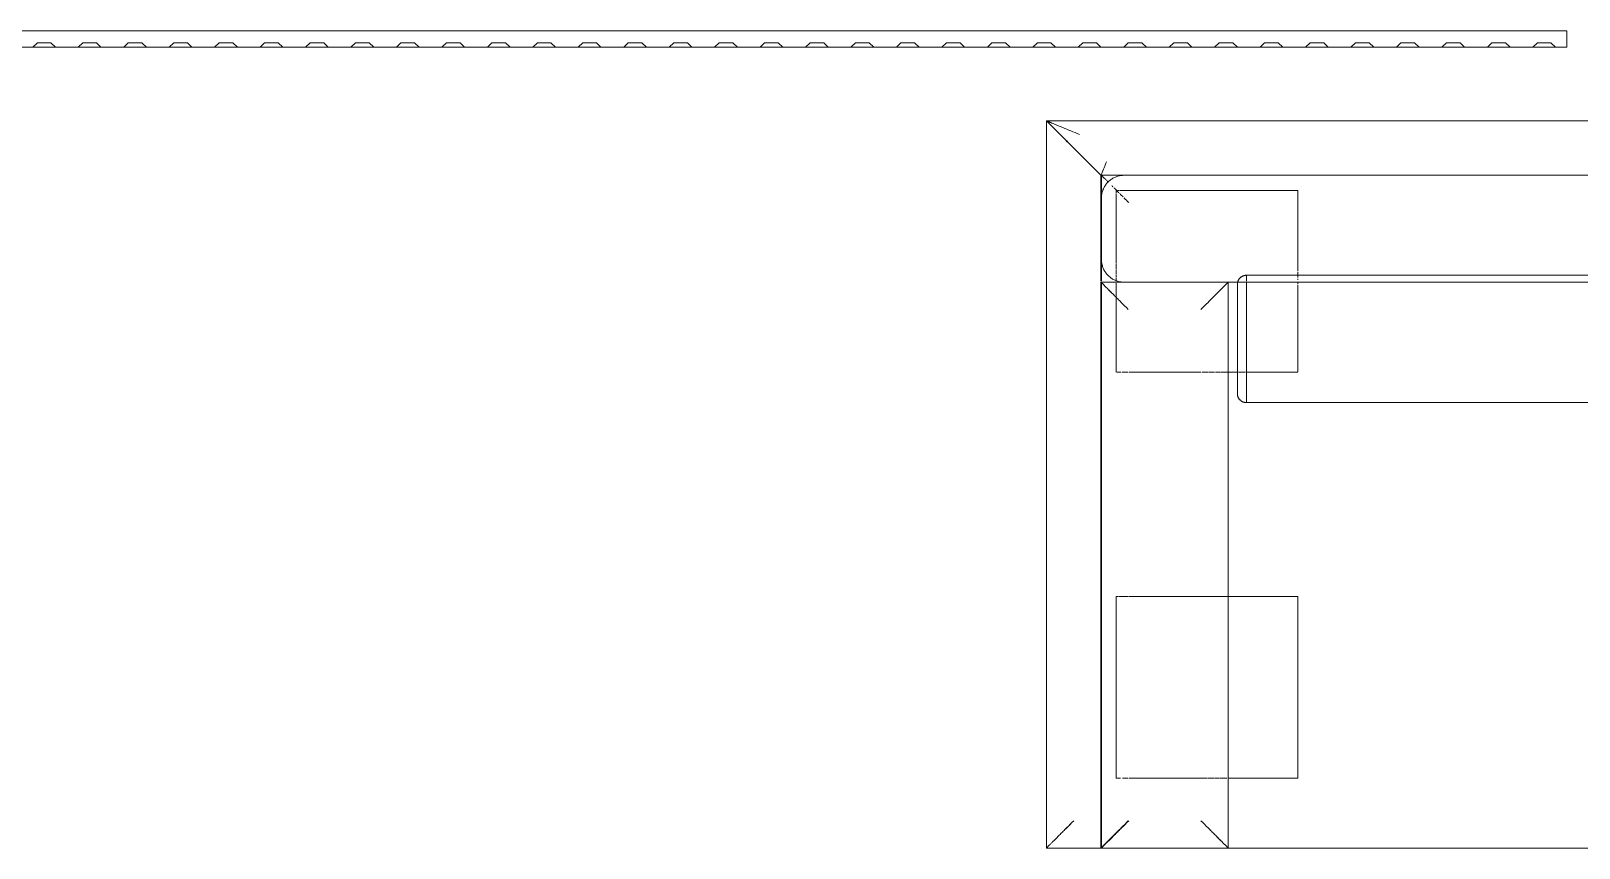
# Model space of a CAD drawing. Header units: millimetres. Extents: x -3724 to 231642, y -8553 to 29017.
# Drawn here: x 10059 to 11762, y 25950 to 26849 of the extents above; entities that cross this region are included whole.
import ezdxf

# ---------------------------------------------------------------- set-up
doc = ezdxf.new("R2010")
doc.units = ezdxf.units.MM
doc.layers.add('I-FURN-1', color=9, linetype='Continuous', lineweight=9, true_color=0x808080)
doc.layers.add('M-EQPM-1', color=7, linetype='Continuous', lineweight=9, true_color=0xb2b2b2)

# ---------------------------------------------------------------- blocks, each defined once
blk = doc.blocks.new('Диван базовый _4 подушки_ - 1_55д-26563120-План расстановки мебели и оборудования 1 этажа в осях 1-12')
at = {"layer": 'I-FURN-1'}
for p, q in [((1645, 400), (-853, 400)), ((-853, 400), (-793, 340)), ((-793, 340), (-853, 400)), ((-853, 400), (-853, -400)), ((-853, -400), (-853, 400)), ((-853, 400), (-793, 340)), ((1645, 400), (-853, 400)), ((-853, 400), (-853, -400)), ((-793, 340), (-767.5, 340)), ((-793, 223.6), (-793, 340)), ((-793, 340), (-793, 223.6)), ((-792.5, 340), (-792.5, 315)), ((-767.5, 340), (-792.5, 340)), ((-25, 340), (-767.5, 340)), ((-767.5, 340), (-25, 340)), ((-25, 340), (-767.5, 340)), ((-792.5, 315), (-792.5, 247.5)), ((-792.5, 315), (-792.5, 247.5)), ((-776.3, 322.6), (-776.3, 320.3)), ((-776.3, 320.3), (-776.3, 322.6)), ((-776.3, 319.6), (-776.3, 317.8)), ((-776.3, 317.8), (-776.3, 319.6)), ((-776.3, 317.8), (-776.3, 316.5)), ((-776.3, 316.5), (-776.3, 317.8)), ((-776.3, 316.2), (-776.3, 246.3)), ((-776.3, 246.3), (-776.3, 316.2)), ((-772.9, 323.3), (-775, 323.3)), ((-775, 323.3), (-772.9, 323.3)), ((-767.7, 323.3), (-772.4, 323.3)), ((-772.4, 323.3), (-767.7, 323.3)), ((-576.3, 323.3), (-767.5, 323.3)), ((-767.5, 323.3), (-576.3, 323.3)), ((-576.3, 234.6), (-576.3, 323.3)), ((-576.3, 323.3), (-576.3, 234.6)), ((-792.5, 247.5), (-792.5, 223.6)), ((-776.3, 246), (-776.3, 242.9)), ((-776.3, 242.9), (-776.3, 246)), ((-776.3, 242.2), (-776.3, 237.3)), ((-776.3, 237.3), (-776.3, 242.2)), ((-767.5, 222.5), (-793, 222.5)), ((-793, 222.5), (-793, -400)), ((-793, -400), (-793, 222.5)), ((-793, 222.5), (-793, -400)), ((-792.5, 222), (-792.5, -399.5)), ((-776.3, 236.5), (-776.3, 234.3)), ((-776.3, 234.3), (-776.3, 236.5)), ((-776.3, 233.7), (-776.3, 231.8)), ((-776.3, 231.8), (-776.3, 233.7)), ((-776.3, 230.9), (-776.3, 228.4)), ((-776.3, 228.4), (-776.3, 230.9)), ((-776.3, 227.6), (-776.3, 225.2)), ((-776.3, 225.2), (-776.3, 227.6)), ((-776.3, 225.2), (-776.3, 223.6)), ((-776.3, 223.6), (-776.3, 225.2)), ((-776.3, 221.5), (-776.3, 218.7)), ((-776.3, 218.7), (-776.3, 221.5)), ((-767.5, 222.5), (-25, 222.5)), ((-653, 222.5), (-767.5, 222.5)), ((-653, -400), (-653, 222.5)), ((-642.7, 222.4), (-642.6, 222.8)), ((-633, 230), (-633, 228.9)), ((-633, 228.9), (-633, 230)), ((-25, 230), (-633, 230)), ((-633, 230), (-633, 227.6)), ((-633, 227.6), (-633, 230)), ((-633, 228.2), (-633, 225.2)), ((-633, 225.2), (-633, 228.2)), ((-633, 227.1), (-633, 225.5)), ((-633, 225.5), (-633, 227.1)), ((-633, 224.7), (-633, 223.9)), ((-633, 223.9), (-633, 224.7)), ((-633, 223.1), (-633, 219.6)), ((-633, 189.6), (-633, 223.1)), ((-633, 223), (-633, 218.8)), ((-633, 189.8), (-633, 223)), ((-576.3, 230.9), (-576.3, 233.6)), ((-576.3, 233.6), (-576.3, 230.9)), ((-576.3, 227.7), (-576.3, 229.8)), ((-576.3, 229.8), (-576.3, 227.7)), ((-576.3, 225.1), (-576.3, 226.3)), ((-576.3, 226.3), (-576.3, 225.1)), ((-576.3, 220.6), (-576.3, 222.5)), ((-576.3, 222.5), (-576.3, 220.6)), ((-776.3, 218.5), (-776.3, 214)), ((-776.3, 214), (-776.3, 218.5)), ((-776.3, 213.7), (-776.3, 207.6)), ((-776.3, 207.6), (-776.3, 213.7)), ((-776.3, 207.5), (-776.3, 123.3)), ((-776.3, 123.3), (-776.3, 207.5)), ((-643, 218.5), (-643, 160)), ((-643, 160), (-643, 218.5)), ((-633, 219.6), (-633, 186.8)), ((-633, 218.8), (-633, 209.5)), ((-633, 209.5), (-633, 187)), ((-576.3, 161.9), (-576.3, 219.6)), ((-576.3, 219.6), (-576.3, 161.9)), ((-633, 184), (-633, 189.8)), ((-633, 183.9), (-633, 189.6)), ((-633, 186.9), (-633, 186.9)), ((-633, 186.3), (-633, 176.5)), ((-633, 186.1), (-633, 173.7)), ((-633, 160), (-633, 186)), ((-633, 186), (-633, 160)), ((-633, 160), (-633, 184)), ((-633, 160), (-633, 183.9)), ((-633, 176.5), (-633, 173.5)), ((-633, 173.3), (-633, 171.1)), ((-633, 173.1), (-633, 160)), ((-633, 171.1), (-633, 160)), ((-643, 160), (-643, 113.1)), ((-643, 113.1), (-643, 160)), ((-633, 160), (-633, 134)), ((-633, 134), (-633, 160)), ((-633, 160), (-633, 148.9)), ((-633, 136.1), (-633, 160)), ((-633, 160), (-633, 143.6)), ((-633, 136), (-633, 160)), ((-576.3, 123.7), (-576.3, 161.7)), ((-576.3, 161.7), (-576.3, 123.7)), ((-633, 148.9), (-633, 133.9)), ((-633, 143.5), (-633, 133.7)), ((-775.4, 123.3), (-770.8, 123.3)), ((-770.8, 123.3), (-775.4, 123.3)), ((-769.7, 123.3), (-763.6, 123.3)), ((-763.6, 123.3), (-769.7, 123.3)), ((-762.5, 123.3), (-746.5, 123.3)), ((-746.5, 123.3), (-762.5, 123.3)), ((-746.2, 123.3), (-683, 123.3)), ((-683, 123.3), (-746.2, 123.3)), ((-682.1, 123.3), (-675.2, 123.3)), ((-675.2, 123.3), (-682.1, 123.3)), ((-674.3, 123.3), (-668, 123.3)), ((-668, 123.3), (-674.3, 123.3)), ((-667.1, 123.3), (-661.8, 123.3)), ((-661.8, 123.3), (-667.1, 123.3)), ((-661.1, 123.3), (-657, 123.3)), ((-657, 123.3), (-661.1, 123.3)), ((-656.6, 123.3), (-654, 123.3)), ((-654, 123.3), (-656.6, 123.3)), ((-653, 123.3), (-643, 123.3)), ((-643, 123.3), (-653, 123.3)), ((-641.8, 123.3), (-640.4, 123.3)), ((-640.4, 123.3), (-641.8, 123.3)), ((-640.4, 123.3), (-633.9, 123.3)), ((-633.9, 123.3), (-640.4, 123.3)), ((-633, 130.4), (-633, 136.1)), ((-633, 130.2), (-633, 136)), ((-633, 133.2), (-633, 112.8)), ((-633, 133.1), (-633, 133.1)), ((-633, 133), (-633, 112.9)), ((-633, 96.6), (-633, 130.4)), ((-633, 96.7), (-633, 130.2)), ((-633, 123.3), (-576.3, 123.3)), ((-576.3, 123.3), (-633, 123.3)), ((-643, 113.1), (-643, 111.7)), ((-643, 111.7), (-643, 113.1)), ((-643, 111.7), (-643, 101.5)), ((-643, 101.5), (-643, 111.7)), ((-633, 112), (-633, 101.2)), ((-633, 111.9), (-633, 100.4)), ((-633, 101.2), (-633, 92.6)), ((-633, 100.4), (-633, 91.3)), ((-633, 94.8), (-633, 96.7)), ((-633, 95.3), (-633, 96.6)), ((-633, 90), (-633, 95.3)), ((-633, 90), (-633, 94.8)), ((-633, 92.4), (-633, 90)), ((-633, 91.1), (-633, 90)), ((-633, 90), (-20, 90)), ((-773.9, -123.3), (-776.3, -123.3)), ((-776.3, -123.3), (-776.3, -323.3)), ((-776.3, -323.3), (-776.3, -123.3)), ((-776.3, -123.3), (-773.9, -123.3)), ((-770.8, -123.3), (-772.9, -123.3)), ((-772.9, -123.3), (-770.8, -123.3)), ((-766.9, -123.3), (-770.3, -123.3)), ((-770.3, -123.3), (-766.9, -123.3)), ((-763, -123.3), (-766.4, -123.3)), ((-766.4, -123.3), (-763, -123.3)), ((-654, -123.3), (-762.5, -123.3)), ((-762.5, -123.3), (-654, -123.3)), ((-576.3, -123.3), (-653, -123.3)), ((-653, -123.3), (-576.3, -123.3)), ((-576.3, -323.3), (-576.3, -123.3)), ((-576.3, -123.3), (-576.3, -323.3)), ((-776.3, -323.3), (-771.4, -323.3)), ((-771.4, -323.3), (-776.3, -323.3)), ((-769.5, -323.3), (-763.6, -323.3)), ((-763.6, -323.3), (-769.5, -323.3)), ((-762.5, -323.3), (-676, -323.3)), ((-676, -323.3), (-762.5, -323.3)), ((-675.2, -323.3), (-668.8, -323.3)), ((-668.8, -323.3), (-675.2, -323.3)), ((-668, -323.3), (-662.5, -323.3)), ((-662.5, -323.3), (-668, -323.3)), ((-661.8, -323.3), (-657.6, -323.3)), ((-657.6, -323.3), (-661.8, -323.3)), ((-657, -323.3), (-654.4, -323.3)), ((-654.4, -323.3), (-657, -323.3)), ((-653.1, -323.3), (-576.3, -323.3)), ((-576.3, -323.3), (-653.1, -323.3)), ((-853, -400), (-793, -400)), ((-793, -400), (-853, -400)), ((-853, -400), (-793, -400)), ((-793, -400), (-653, -400)), ((-792.5, -400), (-653, -400)), ((-792.5, -400), (-653, -400)), ((-653, -400), (0, -400)), ((-653, -400), (813.4, -400))]:
    blk.add_line(p, q, dxfattribs=at)
at = {"layer": 'I-FURN-1', "flags": 128}
for points in [[(-767.5, 340), (-768.5, 340), (-769.5, 339.9), (-770.5, 339.8), (-771.5, 339.7), (-772.5, 339.5), (-773.4, 339.3), (-774.4, 339), (-775.4, 338.7), (-776.3, 338.4), (-777.2, 338), (-778.1, 337.6), (-779, 337.2), (-779.9, 336.7), (-780.8, 336.2), (-781.6, 335.6), (-782.4, 335.1), (-783.2, 334.4), (-784, 333.8), (-784.7, 333.1), (-785.4, 332.4), (-786.1, 331.7), (-786.8, 330.9), (-787.4, 330.1), (-788, 329.3), (-788.5, 328.5), (-789.1, 327.7), (-789.5, 326.8), (-790, 325.9), (-790.4, 325), (-790.8, 324.1), (-791.1, 323.1), (-791.5, 322.2), (-791.7, 321.2), (-791.9, 320.2), (-792.1, 319.2), (-792.3, 318.3), (-792.4, 317.3), (-792.5, 316.3), (-792.5, 315.3), (-792.5, 315)], [(-792.5, 247.5), (-792.5, 246.5), (-792.4, 245.5), (-792.3, 244.5), (-792.2, 243.5), (-792, 242.5), (-791.8, 241.5), (-791.5, 240.6), (-791.2, 239.6), (-790.9, 238.7), (-790.5, 237.7), (-790.1, 236.8), (-789.7, 235.9), (-789.2, 235.1), (-788.7, 234.2), (-788.1, 233.4), (-787.6, 232.6), (-786.9, 231.8), (-786.3, 231), (-785.6, 230.3), (-784.9, 229.6), (-784.2, 228.9), (-783.4, 228.2), (-782.6, 227.6), (-781.8, 227), (-781, 226.4), (-780.2, 225.9), (-779.3, 225.4), (-778.4, 225), (-777.5, 224.6), (-776.6, 224.2), (-775.6, 223.8), (-774.7, 223.5), (-773.7, 223.3), (-772.7, 223), (-771.7, 222.8), (-770.8, 222.7), (-769.8, 222.6), (-768.8, 222.5), (-767.8, 222.5), (-767.5, 222.5)], [(-643, 220), (-643, 220.4), (-643, 220.8), (-642.9, 221.2), (-642.9, 221.6), (-642.8, 222), (-642.7, 222.4)], [(-642.6, 222.8), (-642.5, 223.1), (-642.4, 223.5), (-642.2, 223.9), (-642, 224.3), (-641.9, 224.6), (-641.7, 225), (-641.5, 225.3), (-641.3, 225.6), (-641, 226), (-640.8, 226.3), (-640.5, 226.6), (-640.2, 226.9), (-640, 227.2), (-639.7, 227.4), (-639.4, 227.7), (-639.1, 228), (-638.7, 228.2), (-638.4, 228.4), (-638.1, 228.6), (-637.7, 228.8), (-637.4, 229), (-637, 229.2), (-636.6, 229.3), (-636.2, 229.5), (-635.9, 229.6), (-635.5, 229.7), (-635.1, 229.8), (-634.7, 229.9), (-634.3, 229.9), (-633.9, 230), (-633.5, 230), (-633.1, 230), (-633, 230)], [(-643, 215.9), (-643, 216.7), (-643, 217.5), (-643, 218.1), (-643, 218.7), (-643, 219.1), (-643, 219.5), (-643, 219.8), (-643, 219.9), (-643, 220), (-643, 220)], [(-643, 220), (-643, 220), (-643, 219.8), (-643, 219.6), (-643, 219.2), (-643, 218.8), (-643, 218.3), (-643, 217.7), (-643, 217), (-643, 216.2), (-643, 215.3), (-643, 214.3), (-643, 213.2), (-643, 212.1), (-643, 210.8), (-643, 209.5), (-643, 208.1), (-643, 206.7), (-643, 205.1), (-643, 203.5), (-643, 201.8), (-643, 200), (-643, 198.2), (-643, 196.3), (-643, 194.4), (-643, 192.4), (-643, 190.4), (-643, 188.3), (-643, 186.1), (-643, 184), (-643, 181.7), (-643, 179.5), (-643, 177.2), (-643, 174.9), (-643, 172.6), (-643, 170.2), (-643, 167.8), (-643, 165.4), (-643, 163), (-643, 160.6), (-643, 160)], [(-643, 212.9), (-643, 214), (-643, 215), (-643, 215.9)], [(-643, 207.7), (-643, 209.2), (-643, 210.5), (-643, 211.7)], [(-643, 196.5), (-643, 197.7), (-643, 199.6), (-643, 201.3), (-643, 203), (-643, 204.7), (-643, 206.2)], [(-643, 186), (-643, 187.7), (-643, 189.8), (-643, 191.9), (-643, 193.9), (-643, 195.8)], [(-643, 173), (-643, 174.3), (-643, 176.6), (-643, 178.9), (-643, 181.1), (-643, 183.4), (-643, 185.6)], [(-643, 160), (-643, 162.4), (-643, 164.8), (-643, 167.2), (-643, 169.6), (-643, 171.9)], [(-643, 147.4), (-643, 149.8), (-643, 152.2), (-643, 154.6), (-643, 157), (-643, 159.4), (-643, 160)], [(-643, 160), (-643, 157.6), (-643, 155.2), (-643, 152.8), (-643, 150.4), (-643, 148.1), (-643, 145.7), (-643, 143.4), (-643, 141.1), (-643, 138.9), (-643, 136.6), (-643, 134.4), (-643, 132.3), (-643, 130.2), (-643, 128.1), (-643, 126.1), (-643, 124.2), (-643, 122.3), (-643, 120.4), (-643, 118.7), (-643, 117), (-643, 115.3), (-643, 113.8), (-643, 112.3), (-643, 110.8), (-643, 109.5), (-643, 108.3), (-643, 107.1), (-643, 106), (-643, 105), (-643, 104.1), (-643, 103.3), (-643, 102.5), (-643, 101.9), (-643, 101.3), (-643, 100.9), (-643, 100.5), (-643, 100.2), (-643, 100.1), (-643, 100), (-643, 100)], [(-643, 134), (-643, 136), (-643, 138.3), (-643, 140.5), (-643, 142.8), (-643, 145.1), (-643, 147)], [(-643, 123.7), (-643, 125.6), (-643, 127.6), (-643, 129.6), (-643, 131.7), (-643, 133.9)], [(-643, 113.3), (-643, 114.9), (-643, 116.5), (-643, 118.2), (-643, 120), (-643, 121.8), (-643, 123.5)], [(-643, 104.7), (-643, 105.7), (-643, 106.8), (-643, 107.9), (-643, 109.2), (-643, 110.5), (-643, 111.9), (-643, 112.1)], [(-643, 100), (-643, 100), (-643, 100.2), (-643, 100.4), (-643, 100.8), (-643, 101.2), (-643, 101.7), (-643, 102.3), (-643, 103), (-643, 103.8), (-643, 104.7)], [(-633, 90), (-633.4, 90), (-633.8, 90), (-634.2, 90.1), (-634.6, 90.1), (-635, 90.2), (-635.4, 90.3), (-635.8, 90.4), (-636.1, 90.5), (-636.5, 90.6), (-636.9, 90.8), (-637.3, 91), (-637.6, 91.1), (-638, 91.3), (-638.3, 91.5), (-638.6, 91.7), (-639, 92), (-639.3, 92.2), (-639.6, 92.5), (-639.9, 92.8), (-640.2, 93), (-640.4, 93.3), (-640.7, 93.6), (-641, 93.9), (-641.2, 94.3), (-641.4, 94.6), (-641.6, 94.9), (-641.8, 95.3), (-642, 95.6), (-642.2, 96), (-642.3, 96.4), (-642.5, 96.8), (-642.6, 97.1), (-642.7, 97.5), (-642.8, 97.9), (-642.9, 98.3), (-642.9, 98.7), (-643, 99.1), (-643, 99.5), (-643, 99.9), (-643, 100)]]:
    blk.add_lwpolyline(points, dxfattribs=at)
at = {"layer": 'I-FURN-1'}
for points, knots in [([(-853, 400), (-853, 400), (-852.8, 399.9), (-851.9, 399.5), (-850.6, 399), (-849.3, 398.5), (-847.8, 397.8), (-846, 397.1), (-844, 396.3), (-841.9, 395.4), (-838.9, 394.2), (-833.6, 392), (-826.2, 388.9), (-820, 386.3), (-816.8, 385)], [0, 0, 0, 0, 0.083333, 0.166667, 0.25, 0.291667, 0.333333, 0.416667, 0.458333, 0.5, 0.583333, 0.666667, 0.833333, 1, 1, 1, 1]), ([(-853, 400), (-853, 400), (-852.8, 399.9), (-851.9, 399.5), (-850.6, 399), (-849.3, 398.5), (-847.8, 397.8), (-846, 397.1), (-844, 396.3), (-841.9, 395.4), (-838.9, 394.2), (-833.6, 392), (-826.2, 388.9), (-820, 386.4), (-816.8, 385)], [0, 0, 0, 0, 0.083333, 0.166667, 0.25, 0.291667, 0.333333, 0.416667, 0.458333, 0.5, 0.583333, 0.666667, 0.833333, 1, 1, 1, 1]), ([(-852, 399), (-851.6, 398.6), (-850.8, 397.8), (-849.1, 396.1), (-847.2, 394.2), (-845.6, 392.6), (-843.8, 390.8), (-841.3, 388.3), (-838.6, 385.6), (-836.3, 383.3), (-833.9, 380.9), (-829.5, 376.5), (-825.7, 372.6), (-823, 370)], [0.1666667, 0.1666667, 0.1666667, 0.1666667, 0.25, 0.3333333, 0.4166667, 0.4583333, 0.5, 0.5833333, 0.6666667, 0.7083333, 0.75, 0.8333333, 1, 1, 1, 1]), ([(-852, 399), (-851.6, 398.6), (-850.8, 397.8), (-849.1, 396.1), (-847.2, 394.2), (-845.6, 392.6), (-843.8, 390.8), (-841.3, 388.3), (-838.6, 385.6), (-836.3, 383.3), (-833.9, 380.9), (-829.5, 376.5), (-825.6, 372.7), (-823, 370)], [0.1666667, 0.1666667, 0.1666667, 0.1666667, 0.25, 0.3333333, 0.4166667, 0.4583333, 0.5, 0.5833333, 0.6666667, 0.7083333, 0.75, 0.8333333, 1, 1, 1, 1]), ([(-793, 340), (-793, 340), (-792.9, 340.3), (-792.2, 341.9), (-791.4, 343.9), (-790.6, 345.8), (-789.7, 348), (-788.4, 351.1), (-787.3, 353.7), (-786.8, 355)], [0, 0, 0, 0, 0.166667, 0.333333, 0.5, 0.583333, 0.666667, 0.833333, 1, 1, 1, 1]), ([(-786.8, 355), (-787.3, 353.7), (-788.4, 351.1), (-789.7, 348), (-790.6, 345.8), (-791.4, 343.9), (-792.2, 341.9), (-792.9, 340.3), (-793, 340), (-793, 340)], [-1, -1, -1, -1, -0.833333, -0.666667, -0.583333, -0.5, -0.333333, -0.166667, 0, 0, 0, 0]), ([(-784.9, 332.4), (-784.9, 332.5), (-785.4, 332.9), (-786.7, 334.2), (-788.6, 336.1), (-790.3, 337.8), (-792, 339.5), (-792.5, 340), (-792.5, 340)], [-0.4632467, -0.4632467, -0.4632467, -0.4632467, -0.4583333, -0.4166667, -0.3333333, -0.25, -0.1666667, 0, 0, 0, 0]), ([(-792.5, 340), (-792.5, 340), (-792, 339.5), (-790.3, 337.8), (-788.6, 336.1), (-786.7, 334.2), (-785.4, 332.9), (-785, 332.4), (-784.9, 332.4)], [0, 0, 0, 0, 0.1666667, 0.25, 0.3333333, 0.4166667, 0.4583333, 0.4632467, 0.4632467, 0.4632467, 0.4632467]), ([(-779.8, 327.3), (-780.1, 327.6), (-780.6, 328.1), (-781, 328.5), (-781.1, 328.6)], [-0.60855883, -0.60855883, -0.60855883, -0.60855883, -0.58333333, -0.57474315, -0.57474315, -0.57474315, -0.57474315]), ([(-781.1, 328.6), (-781, 328.5), (-780.6, 328.1), (-780.1, 327.6), (-779.8, 327.3)], [0.57474315, 0.57474315, 0.57474315, 0.57474315, 0.58333333, 0.60855883, 0.60855883, 0.60855883, 0.60855883]), ([(-773.2, 320.8), (-773.5, 321), (-774.8, 322.3), (-776.2, 323.6), (-777.2, 324.7)], [-0.76667773, -0.76667773, -0.76667773, -0.76667773, -0.75, -0.67436024, -0.67436024, -0.67436024, -0.67436024]), ([(-777.2, 324.7), (-776.7, 324.2), (-775.7, 323.2), (-774.3, 321.8), (-773.5, 321), (-773.3, 320.7)], [0.67436024, 0.67436024, 0.67436024, 0.67436024, 0.70833333, 0.75, 0.76667773, 0.76667773, 0.76667773, 0.76667773]), ([(-768.7, 316.2), (-769.2, 316.7), (-770.5, 318), (-771.8, 319.3), (-772.6, 320.1)], [-0.86814782, -0.86814782, -0.86814782, -0.86814782, -0.83333333, -0.78184068, -0.78184068, -0.78184068, -0.78184068]), ([(-793, 222.5), (-793, 222.5), (-792.5, 222), (-790.8, 220.3), (-789.1, 218.5), (-787.2, 216.7), (-785.6, 215.1), (-783.8, 213.3), (-781.3, 210.8), (-778.6, 208.1), (-776.3, 205.8), (-773.9, 203.4), (-769.5, 199), (-765.7, 195.1), (-763, 192.5)], [0, 0, 0, 0, 0.166667, 0.25, 0.333333, 0.416667, 0.458333, 0.5, 0.583333, 0.666667, 0.708333, 0.75, 0.833333, 1, 1, 1, 1]), ([(-653, 222.5), (-653, 222.5), (-653.5, 222), (-655.2, 220.3), (-656.9, 218.5), (-658.8, 216.7), (-660.4, 215), (-662.2, 213.3), (-664.7, 210.8), (-667.4, 208.1), (-669.7, 205.8), (-672.1, 203.4), (-676.5, 199), (-680.4, 195.2), (-683, 192.5)], [0, 0, 0, 0, 0.166667, 0.25, 0.333333, 0.416667, 0.458333, 0.5, 0.583333, 0.666667, 0.708333, 0.75, 0.833333, 1, 1, 1, 1]), ([(-791, 220.5), (-790.7, 220.1), (-790.1, 219.6), (-789.4, 218.9), (-789.1, 218.6), (-789, 218.5)], [0.3333333, 0.3333333, 0.3333333, 0.3333333, 0.4166667, 0.4583333, 0.4738398, 0.4738398, 0.4738398, 0.4738398]), ([(-788.6, 218.1), (-788.1, 217.6), (-787.2, 216.6), (-785.8, 215.3), (-784.6, 214.1), (-783.4, 212.9), (-781.3, 210.8), (-779.3, 208.8), (-778, 207.5)], [0.5, 0.5, 0.5, 0.5, 0.5833333, 0.6666667, 0.7083333, 0.75, 0.8333333, 1, 1, 1, 1]), ([(-657.4, 218.1), (-657.9, 217.6), (-658.8, 216.6), (-660.2, 215.3), (-661.4, 214.1), (-662.6, 212.9), (-664.7, 210.8), (-666.7, 208.8), (-668, 207.5)], [0.5, 0.5, 0.5, 0.5, 0.5833333, 0.6666667, 0.7083333, 0.75, 0.8333333, 1, 1, 1, 1]), ([(-655, 220.5), (-655.3, 220.1), (-655.9, 219.6), (-656.6, 218.9), (-656.9, 218.6), (-657, 218.5)], [0.3333333, 0.3333333, 0.3333333, 0.3333333, 0.4166667, 0.4583333, 0.4738398, 0.4738398, 0.4738398, 0.4738398]), ([(-853, -400), (-853, -400), (-852.5, -399.5), (-850.8, -397.8), (-849.1, -396.1), (-847.2, -394.2), (-845.6, -392.6), (-843.8, -390.8), (-841.3, -388.3), (-838.6, -385.6), (-836.3, -383.3), (-833.9, -380.9), (-829.5, -376.5), (-825.6, -372.7), (-823, -370)], [0, 0, 0, 0, 0.166667, 0.25, 0.333333, 0.416667, 0.458333, 0.5, 0.583333, 0.666667, 0.708333, 0.75, 0.833333, 1, 1, 1, 1]), ([(-823, -370), (-825.7, -372.6), (-829.5, -376.5), (-834.5, -381.5), (-836.9, -383.9), (-838, -385)], [-1, -1, -1, -1, -0.8333333, -0.75, -0.6666667, -0.6666667, -0.6666667, -0.6666667]), ([(-793, -400), (-793, -400), (-792.5, -399.5), (-790.8, -397.8), (-789.1, -396.1), (-787.2, -394.2), (-785.6, -392.6), (-783.8, -390.8), (-781.3, -388.3), (-778.6, -385.6), (-776.3, -383.3), (-773.9, -380.9), (-769.5, -376.5), (-765.6, -372.7), (-763, -370)], [0, 0, 0, 0, 0.166667, 0.25, 0.333333, 0.416667, 0.458333, 0.5, 0.583333, 0.666667, 0.708333, 0.75, 0.833333, 1, 1, 1, 1]), ([(-683, -370), (-680.3, -372.6), (-676.5, -376.5), (-671.5, -381.5), (-668.5, -384.5), (-666.3, -386.7), (-664.2, -388.8), (-662.2, -390.8), (-660.4, -392.6), (-658.8, -394.2), (-656.9, -396.1), (-655.2, -397.8), (-653.5, -399.5), (-653, -400), (-653, -400)], [-1, -1, -1, -1, -0.833333, -0.75, -0.666667, -0.625, -0.583333, -0.5, -0.458333, -0.416667, -0.333333, -0.25, -0.166667, 0, 0, 0, 0]), ([(-838, -385), (-838.6, -385.6), (-839.7, -386.7), (-841.8, -388.8), (-843.8, -390.8), (-845.6, -392.6), (-847.2, -394.2), (-849.1, -396.1), (-850.8, -397.8), (-852.5, -399.5), (-853, -400), (-853, -400)], [-0.6666667, -0.6666667, -0.6666667, -0.6666667, -0.625, -0.5833333, -0.5, -0.4583333, -0.4166667, -0.3333333, -0.25, -0.1666667, 0, 0, 0, 0]), ([(-778, -385), (-779.3, -386.3), (-781.3, -388.3), (-783.8, -390.8), (-785.2, -392.2), (-786.3, -393.3), (-787.4, -394.4), (-788.1, -395.1), (-788.6, -395.6)], [-1, -1, -1, -1, -0.8333333, -0.75, -0.6666667, -0.625, -0.5833333, -0.5, -0.5, -0.5, -0.5]), ([(-788.5, -396), (-787.8, -395.3), (-786.7, -394.2), (-785.1, -392.6), (-784.2, -391.7), (-783.7, -391.2)], [0.3333333, 0.3333333, 0.3333333, 0.3333333, 0.4166667, 0.4583333, 0.5, 0.5, 0.5, 0.5]), ([(-788.5, -396), (-787.8, -395.3), (-786.7, -394.2), (-785.1, -392.6), (-784.2, -391.7), (-783.7, -391.2)], [0.3333333, 0.3333333, 0.3333333, 0.3333333, 0.4166667, 0.4583333, 0.5, 0.5, 0.5, 0.5]), ([(-777.5, -385), (-776.9, -384.4), (-775.8, -383.3), (-773.4, -380.9), (-771.5, -379), (-770.3, -377.8)], [0.6666667, 0.6666667, 0.6666667, 0.6666667, 0.7083333, 0.75, 0.8333333, 0.8333333, 0.8333333, 0.8333333]), ([(-777.5, -385), (-776.9, -384.4), (-775.8, -383.3), (-773.4, -380.9), (-771.5, -379), (-770.3, -377.8)], [0.6666667, 0.6666667, 0.6666667, 0.6666667, 0.7083333, 0.75, 0.8333333, 0.8333333, 0.8333333, 0.8333333]), ([(-657.4, -395.6), (-657.9, -395.1), (-658.8, -394.2), (-660.2, -392.8), (-661.4, -391.6), (-662.6, -390.4), (-664.7, -388.3), (-666.7, -386.3), (-668, -385)], [0.5, 0.5, 0.5, 0.5, 0.5833333, 0.6666667, 0.7083333, 0.75, 0.8333333, 1, 1, 1, 1]), ([(-789, -396), (-789.1, -396.1), (-789.4, -396.4), (-790.1, -397.1), (-790.7, -397.7), (-791, -398)], [-0.4738398, -0.4738398, -0.4738398, -0.4738398, -0.4583333, -0.4166667, -0.3333333, -0.3333333, -0.3333333, -0.3333333]), ([(-655, -398), (-655.3, -397.7), (-655.9, -397.1), (-656.6, -396.4), (-656.9, -396.1), (-657, -396)], [0.3333333, 0.3333333, 0.3333333, 0.3333333, 0.4166667, 0.4583333, 0.4738398, 0.4738398, 0.4738398, 0.4738398])]:
    blk.add_open_spline(points, degree=3, knots=knots, dxfattribs=at)
for points in [[(-853, 400), (-853, 400), (-852.7, 399.7), (-852, 399)], [(-853, 400), (-853, 400), (-852.7, 399.7), (-852, 399)], [(-777.5, 325), (-778, 325.5), (-778.5, 326), (-778.9, 326.4)], [(-778.9, 326.4), (-778.5, 326), (-778, 325.5), (-777.5, 325)], [(-772.6, 320.1), (-771.8, 319.3), (-771, 318.5), (-770.3, 317.8)], [(-770.3, 317.8), (-769.7, 317.2), (-769.2, 316.7), (-768.7, 316.2)], [(-762.5, 310), (-764.2, 311.7), (-765.9, 313.4), (-767.6, 315)], [(-767.5, 315.1), (-765.9, 313.4), (-764.2, 311.7), (-762.5, 310)], [(-793, 222.5), (-793, 222.5), (-792.8, 222.3), (-792.5, 222)], [(-653, 222.5), (-653, 222.5), (-653.2, 222.3), (-653.5, 222)], [(-770.3, -377.8), (-767.7, -375.3), (-765.1, -372.7), (-762.5, -370)], [(-770.3, -377.8), (-767.8, -375.2), (-765.2, -372.6), (-762.5, -370)], [(-783.7, -391.2), (-782.8, -390.3), (-780.8, -388.3), (-778.6, -386.1), (-777.5, -385)], [(-783.7, -391.2), (-782.8, -390.3), (-780.8, -388.3), (-778.6, -386.1), (-777.5, -385)], [(-792.5, -399.5), (-792.8, -399.8), (-793, -400), (-793, -400)], [(-792.5, -400), (-792.5, -400), (-792.2, -399.7), (-791.5, -399)], [(-792.5, -400), (-792.5, -400), (-792.2, -399.7), (-791.5, -399)], [(-791.5, -399), (-791.1, -398.6), (-790.3, -397.8), (-789.1, -396.6), (-788.5, -396)], [(-791.5, -399), (-791.1, -398.6), (-790.3, -397.8), (-789.1, -396.6), (-788.5, -396)], [(-653, -400), (-653, -400), (-653.2, -399.8), (-653.5, -399.5)]]:
    blk.add_open_spline(points, degree=3, dxfattribs=at)
blk = doc.blocks.new('radiator_prado_classic_z_tip_30_po exemplyaru - Classic Z Тип 30-500-V126-План расстановки мебели и оборудования 1 этажа в осях 1-12')
at = {"layer": 'M-EQPM-1'}
for p, q in [((0, 228), (0, 210)), ((1800, 228), (0, 228)), ((0, 210), (0, 228)), ((0, 228), (12.5, 228)), ((12.5, 228), (37.5, 228)), ((37.5, 228), (12.5, 228)), ((12.5, 228), (37.5, 228)), ((12.5, 228), (17.5, 223)), ((12.5, 228), (17.5, 223)), ((32.5, 223), (17.5, 223)), ((17.5, 223), (32.5, 223)), ((32.5, 223), (37.5, 228)), ((37.5, 228), (32.5, 223)), ((37.5, 228), (62.5, 228)), ((62.5, 228), (87.5, 228)), ((87.5, 228), (62.5, 228)), ((62.5, 228), (87.5, 228)), ((62.5, 228), (67.5, 223)), ((62.5, 228), (67.5, 223)), ((82.5, 223), (67.5, 223)), ((67.5, 223), (82.5, 223)), ((82.5, 223), (87.5, 228)), ((87.5, 228), (82.5, 223)), ((87.5, 228), (112.5, 228)), ((112.5, 228), (137.5, 228)), ((137.5, 228), (112.5, 228)), ((112.5, 228), (137.5, 228)), ((112.5, 228), (117.5, 223)), ((112.5, 228), (117.5, 223)), ((132.5, 223), (117.5, 223)), ((117.5, 223), (132.5, 223)), ((132.5, 223), (137.5, 228)), ((137.5, 228), (132.5, 223)), ((137.5, 228), (162.5, 228)), ((162.5, 228), (187.5, 228)), ((187.5, 228), (162.5, 228)), ((162.5, 228), (187.5, 228)), ((162.5, 228), (167.5, 223)), ((162.5, 228), (167.5, 223)), ((182.5, 223), (167.5, 223)), ((167.5, 223), (182.5, 223)), ((182.5, 223), (187.5, 228)), ((187.5, 228), (182.5, 223)), ((187.5, 228), (212.5, 228)), ((212.5, 228), (237.5, 228)), ((237.5, 228), (212.5, 228)), ((212.5, 228), (237.5, 228)), ((212.5, 228), (217.5, 223)), ((212.5, 228), (217.5, 223)), ((232.5, 223), (217.5, 223)), ((217.5, 223), (232.5, 223)), ((232.5, 223), (237.5, 228)), ((237.5, 228), (232.5, 223)), ((237.5, 228), (262.5, 228)), ((262.5, 228), (287.5, 228)), ((287.5, 228), (262.5, 228)), ((262.5, 228), (287.5, 228)), ((262.5, 228), (267.5, 223)), ((262.5, 228), (267.5, 223)), ((282.5, 223), (267.5, 223)), ((267.5, 223), (282.5, 223)), ((282.5, 223), (287.5, 228)), ((287.5, 228), (282.5, 223)), ((287.5, 228), (312.5, 228)), ((312.5, 228), (337.5, 228)), ((337.5, 228), (312.5, 228)), ((312.5, 228), (337.5, 228)), ((312.5, 228), (317.5, 223)), ((312.5, 228), (317.5, 223)), ((332.5, 223), (317.5, 223)), ((317.5, 223), (332.5, 223)), ((332.5, 223), (337.5, 228)), ((337.5, 228), (332.5, 223)), ((337.5, 228), (362.5, 228)), ((362.5, 228), (387.5, 228)), ((387.5, 228), (362.5, 228)), ((362.5, 228), (387.5, 228)), ((362.5, 228), (367.5, 223)), ((362.5, 228), (367.5, 223)), ((382.5, 223), (367.5, 223)), ((367.5, 223), (382.5, 223)), ((382.5, 223), (387.5, 228)), ((387.5, 228), (382.5, 223)), ((387.5, 228), (412.5, 228)), ((412.5, 228), (437.5, 228)), ((437.5, 228), (412.5, 228)), ((412.5, 228), (437.5, 228)), ((412.5, 228), (417.5, 223)), ((412.5, 228), (417.5, 223)), ((432.5, 223), (417.5, 223)), ((417.5, 223), (432.5, 223)), ((432.5, 223), (437.5, 228)), ((437.5, 228), (432.5, 223)), ((437.5, 228), (462.5, 228)), ((462.5, 228), (487.5, 228)), ((487.5, 228), (462.5, 228)), ((462.5, 228), (487.5, 228)), ((462.5, 228), (467.5, 223)), ((462.5, 228), (467.5, 223)), ((482.5, 223), (467.5, 223)), ((467.5, 223), (482.5, 223)), ((482.5, 223), (487.5, 228)), ((487.5, 228), (482.5, 223)), ((487.5, 228), (512.5, 228)), ((512.5, 228), (537.5, 228)), ((537.5, 228), (512.5, 228)), ((512.5, 228), (537.5, 228)), ((512.5, 228), (517.5, 223)), ((512.5, 228), (517.5, 223)), ((532.5, 223), (517.5, 223)), ((517.5, 223), (532.5, 223)), ((532.5, 223), (537.5, 228)), ((537.5, 228), (532.5, 223)), ((537.5, 228), (562.5, 228)), ((562.5, 228), (587.5, 228)), ((587.5, 228), (562.5, 228)), ((562.5, 228), (587.5, 228)), ((562.5, 228), (567.5, 223)), ((562.5, 228), (567.5, 223)), ((582.5, 223), (567.5, 223)), ((567.5, 223), (582.5, 223)), ((582.5, 223), (587.5, 228)), ((587.5, 228), (582.5, 223)), ((587.5, 228), (612.5, 228)), ((612.5, 228), (637.5, 228)), ((637.5, 228), (612.5, 228)), ((612.5, 228), (637.5, 228)), ((612.5, 228), (617.5, 223)), ((612.5, 228), (617.5, 223)), ((632.5, 223), (617.5, 223)), ((617.5, 223), (632.5, 223)), ((632.5, 223), (637.5, 228)), ((637.5, 228), (632.5, 223)), ((637.5, 228), (662.5, 228)), ((662.5, 228), (687.5, 228)), ((687.5, 228), (662.5, 228)), ((662.5, 228), (687.5, 228)), ((662.5, 228), (667.5, 223)), ((662.5, 228), (667.5, 223)), ((682.5, 223), (667.5, 223)), ((667.5, 223), (682.5, 223)), ((682.5, 223), (687.5, 228)), ((687.5, 228), (682.5, 223)), ((687.5, 228), (712.5, 228)), ((712.5, 228), (737.5, 228)), ((737.5, 228), (712.5, 228)), ((712.5, 228), (737.5, 228)), ((712.5, 228), (717.5, 223)), ((712.5, 228), (717.5, 223)), ((732.5, 223), (717.5, 223)), ((717.5, 223), (732.5, 223)), ((732.5, 223), (737.5, 228)), ((737.5, 228), (732.5, 223)), ((737.5, 228), (762.5, 228)), ((762.5, 228), (787.5, 228)), ((787.5, 228), (762.5, 228)), ((762.5, 228), (787.5, 228)), ((762.5, 228), (767.5, 223)), ((762.5, 228), (767.5, 223)), ((782.5, 223), (767.5, 223)), ((767.5, 223), (782.5, 223)), ((782.5, 223), (787.5, 228)), ((787.5, 228), (782.5, 223)), ((787.5, 228), (812.5, 228)), ((812.5, 228), (837.5, 228)), ((837.5, 228), (812.5, 228)), ((812.5, 228), (837.5, 228)), ((812.5, 228), (817.5, 223)), ((812.5, 228), (817.5, 223)), ((832.5, 223), (817.5, 223)), ((817.5, 223), (832.5, 223)), ((832.5, 223), (837.5, 228)), ((837.5, 228), (832.5, 223)), ((837.5, 228), (862.5, 228)), ((862.5, 228), (887.5, 228)), ((887.5, 228), (862.5, 228)), ((862.5, 228), (887.5, 228)), ((862.5, 228), (867.5, 223)), ((862.5, 228), (867.5, 223)), ((882.5, 223), (867.5, 223)), ((867.5, 223), (882.5, 223)), ((882.5, 223), (887.5, 228)), ((887.5, 228), (882.5, 223)), ((887.5, 228), (912.5, 228)), ((912.5, 228), (937.5, 228)), ((937.5, 228), (912.5, 228)), ((912.5, 228), (937.5, 228)), ((912.5, 228), (917.5, 223)), ((912.5, 228), (917.5, 223)), ((932.5, 223), (917.5, 223)), ((917.5, 223), (932.5, 223)), ((932.5, 223), (937.5, 228)), ((937.5, 228), (932.5, 223)), ((937.5, 228), (962.5, 228)), ((962.5, 228), (987.5, 228)), ((987.5, 228), (962.5, 228)), ((962.5, 228), (987.5, 228)), ((962.5, 228), (967.5, 223)), ((962.5, 228), (967.5, 223)), ((982.5, 223), (967.5, 223)), ((967.5, 223), (982.5, 223)), ((982.5, 223), (987.5, 228)), ((987.5, 228), (982.5, 223)), ((987.5, 228), (1012.5, 228)), ((1012.5, 228), (1037.5, 228)), ((1037.5, 228), (1012.5, 228)), ((1012.5, 228), (1037.5, 228)), ((1012.5, 228), (1017.5, 223)), ((1012.5, 228), (1017.5, 223)), ((1032.5, 223), (1017.5, 223)), ((1017.5, 223), (1032.5, 223)), ((1032.5, 223), (1037.5, 228)), ((1037.5, 228), (1032.5, 223)), ((1037.5, 228), (1062.5, 228)), ((1062.5, 228), (1087.5, 228)), ((1087.5, 228), (1062.5, 228)), ((1062.5, 228), (1087.5, 228)), ((1062.5, 228), (1067.5, 223)), ((1062.5, 228), (1067.5, 223)), ((1082.5, 223), (1067.5, 223)), ((1067.5, 223), (1082.5, 223)), ((1082.5, 223), (1087.5, 228)), ((1087.5, 228), (1082.5, 223)), ((1087.5, 228), (1112.5, 228)), ((1112.5, 228), (1137.5, 228)), ((1137.5, 228), (1112.5, 228)), ((1112.5, 228), (1137.5, 228)), ((1112.5, 228), (1117.5, 223)), ((1112.5, 228), (1117.5, 223)), ((1132.5, 223), (1117.5, 223)), ((1117.5, 223), (1132.5, 223)), ((1132.5, 223), (1137.5, 228)), ((1137.5, 228), (1132.5, 223)), ((1137.5, 228), (1162.5, 228)), ((1162.5, 228), (1187.5, 228)), ((1187.5, 228), (1162.5, 228)), ((1162.5, 228), (1187.5, 228)), ((1162.5, 228), (1167.5, 223)), ((1162.5, 228), (1167.5, 223)), ((1182.5, 223), (1167.5, 223)), ((1167.5, 223), (1182.5, 223)), ((1182.5, 223), (1187.5, 228)), ((1187.5, 228), (1182.5, 223)), ((1187.5, 228), (1212.5, 228)), ((1212.5, 228), (1237.5, 228)), ((1237.5, 228), (1212.5, 228)), ((1212.5, 228), (1237.5, 228)), ((1212.5, 228), (1217.5, 223)), ((1212.5, 228), (1217.5, 223)), ((1232.5, 223), (1217.5, 223)), ((1217.5, 223), (1232.5, 223)), ((1232.5, 223), (1237.5, 228)), ((1237.5, 228), (1232.5, 223)), ((1237.5, 228), (1262.5, 228)), ((1262.5, 228), (1287.5, 228)), ((1287.5, 228), (1262.5, 228)), ((1262.5, 228), (1287.5, 228)), ((1262.5, 228), (1267.5, 223)), ((1262.5, 228), (1267.5, 223)), ((1282.5, 223), (1267.5, 223)), ((1267.5, 223), (1282.5, 223)), ((1282.5, 223), (1287.5, 228)), ((1287.5, 228), (1282.5, 223)), ((1287.5, 228), (1312.5, 228)), ((1312.5, 228), (1337.5, 228)), ((1337.5, 228), (1312.5, 228)), ((1312.5, 228), (1337.5, 228)), ((1312.5, 228), (1317.5, 223)), ((1312.5, 228), (1317.5, 223)), ((1332.5, 223), (1317.5, 223)), ((1317.5, 223), (1332.5, 223)), ((1332.5, 223), (1337.5, 228)), ((1337.5, 228), (1332.5, 223)), ((1337.5, 228), (1362.5, 228)), ((1362.5, 228), (1387.5, 228)), ((1387.5, 228), (1362.5, 228)), ((1362.5, 228), (1387.5, 228)), ((1362.5, 228), (1367.5, 223)), ((1362.5, 228), (1367.5, 223)), ((1382.5, 223), (1367.5, 223)), ((1367.5, 223), (1382.5, 223)), ((1382.5, 223), (1387.5, 228)), ((1387.5, 228), (1382.5, 223)), ((1387.5, 228), (1412.5, 228)), ((1412.5, 228), (1437.5, 228)), ((1437.5, 228), (1412.5, 228)), ((1412.5, 228), (1437.5, 228)), ((1412.5, 228), (1417.5, 223)), ((1412.5, 228), (1417.5, 223)), ((1432.5, 223), (1417.5, 223)), ((1417.5, 223), (1432.5, 223)), ((1432.5, 223), (1437.5, 228)), ((1437.5, 228), (1432.5, 223)), ((1437.5, 228), (1462.5, 228)), ((1462.5, 228), (1487.5, 228)), ((1487.5, 228), (1462.5, 228)), ((1462.5, 228), (1487.5, 228)), ((1462.5, 228), (1467.5, 223)), ((1462.5, 228), (1467.5, 223)), ((1482.5, 223), (1467.5, 223)), ((1467.5, 223), (1482.5, 223)), ((1482.5, 223), (1487.5, 228)), ((1487.5, 228), (1482.5, 223)), ((1487.5, 228), (1512.5, 228)), ((1512.5, 228), (1537.5, 228)), ((1537.5, 228), (1512.5, 228)), ((1512.5, 228), (1537.5, 228)), ((1512.5, 228), (1517.5, 223)), ((1512.5, 228), (1517.5, 223)), ((1532.5, 223), (1517.5, 223)), ((1517.5, 223), (1532.5, 223)), ((1532.5, 223), (1537.5, 228)), ((1537.5, 228), (1532.5, 223)), ((1537.5, 228), (1562.5, 228)), ((1562.5, 228), (1587.5, 228)), ((1587.5, 228), (1562.5, 228)), ((1562.5, 228), (1587.5, 228)), ((1562.5, 228), (1567.5, 223)), ((1562.5, 228), (1567.5, 223)), ((1582.5, 223), (1567.5, 223)), ((1567.5, 223), (1582.5, 223)), ((1582.5, 223), (1587.5, 228)), ((1587.5, 228), (1582.5, 223)), ((1587.5, 228), (1612.5, 228)), ((1612.5, 228), (1637.5, 228)), ((1637.5, 228), (1612.5, 228)), ((1612.5, 228), (1637.5, 228)), ((1612.5, 228), (1617.5, 223)), ((1612.5, 228), (1617.5, 223)), ((1632.5, 223), (1617.5, 223)), ((1617.5, 223), (1632.5, 223)), ((1632.5, 223), (1637.5, 228)), ((1637.5, 228), (1632.5, 223)), ((1637.5, 228), (1662.5, 228)), ((1662.5, 228), (1687.5, 228)), ((1687.5, 228), (1662.5, 228)), ((1662.5, 228), (1687.5, 228)), ((1662.5, 228), (1667.5, 223)), ((1662.5, 228), (1667.5, 223)), ((1682.5, 223), (1667.5, 223)), ((1667.5, 223), (1682.5, 223)), ((1682.5, 223), (1687.5, 228)), ((1687.5, 228), (1682.5, 223)), ((1687.5, 228), (1712.5, 228)), ((0, 210), (1800, 210)), ((17.5, 210), (0, 210)), ((32.5, 210), (17.5, 210)), ((17.5, 210), (17.8, 210)), ((17.8, 210), (17.5, 210)), ((17.5, 210), (32.5, 210)), ((17.8, 210), (18.5, 210)), ((19.7, 210), (17.8, 210)), ((18.5, 210), (19.7, 210)), ((31.5, 210), (18.5, 210)), ((19.7, 210), (31.5, 210)), ((21.3, 210), (19.7, 210)), ((30.3, 210), (21.3, 210)), ((32.5, 210), (30.3, 210)), ((31.5, 210), (32.5, 210)), ((1767.5, 210), (32.5, 210))]:
    blk.add_line(p, q, dxfattribs=at)

msp = doc.modelspace()

# ---------------------------------------------------------------- block references
at = {"layer": 'I-FURN-1'}
msp.add_blockref('Диван базовый _4 подушки_ - 1_55д-26563120-План расстановки мебели и оборудования 1 этажа в осях 1-12', (12029, 26350), dxfattribs=at)
at = {"layer": 'M-EQPM-1', "rotation": 180}
msp.add_blockref('radiator_prado_classic_z_tip_30_po exemplyaru - Classic Z Тип 30-500-V126-План расстановки мебели и оборудования 1 этажа в осях 1-12', (11748.5, 27058.8), dxfattribs=at)

doc.saveas('drawing.dxf')
